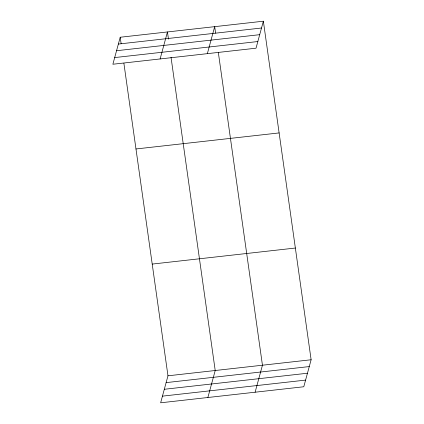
<?xml version="1.0" encoding="UTF-8"?>
<svg xmlns="http://www.w3.org/2000/svg" width="424" height="424" viewBox="0 0 424 424"><rect width="100%" height="100%" fill="white"/><g stroke="black" fill="none" stroke-linecap="round" stroke-linejoin="round"><path stroke-width="0.64" d="M120.215 37.243L112.879 64.241L256.027 48.198L263.362 21.2L120.215 37.243L121.132 43.736M160.118 58.947L167.453 31.948L168.461 39.093M207.357 53.652L214.692 26.654L215.609 33.151M123.882 63.224L167.973 375.802L160.638 402.8L303.785 386.757L311.121 359.759L263.362 21.2M207.877 397.505L215.212 370.507L171.026 57.282M255.116 392.211L262.451 365.212L218.355 52.634M118.36 44.059L261.507 28.016M116.552 50.721L259.7 34.678M114.687 57.579L257.834 41.541M135.977 148.967L279.125 132.924M152.216 264.078L295.358 248.035M167.973 375.802L311.121 359.759M166.123 382.618L309.271 366.575M164.311 389.28L307.458 373.237M162.45 396.138L305.593 380.1"/></g></svg>
